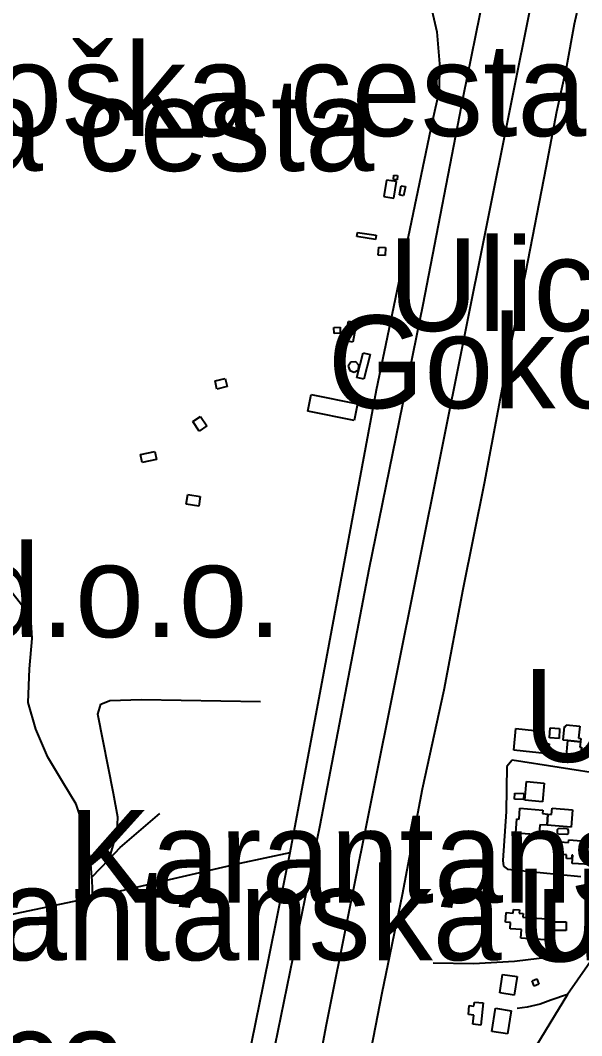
# Model space of a CAD drawing. Extents: x -8864 to 13231, y -7697 to 8949.
# Drawn here: x 914 to 1289, y 4374 to 5053 of the extents above; entities that cross this region are included whole.
import ezdxf

# ---------------------------------------------------------------- set-up
doc = ezdxf.new("R2010")
doc.units = 0
for name, color, linetype in [('OSM_BUILDING_ALLOTMENT_HOUSE', 9, 'CONTINUOUS'), ('OSM_BUILDING_BARN', 9, 'CONTINUOUS'), ('OSM_BUILDING_COMMERCIAL', 9, 'CONTINUOUS'), ('OSM_BUILDING_GARAGE', 9, 'CONTINUOUS'), ('OSM_BUILDING_HOUSE', 9, 'CONTINUOUS'), ('OSM_BUILDING_YES', 9, 'CONTINUOUS'), ('OSM_HIGHWAY_PATH', 8, 'CONTINUOUS'), ('OSM_HIGHWAY_RESIDENTIAL', 8, 'CONTINUOUS'), ('OSM_HIGHWAY_SERVICE', 8, 'CONTINUOUS'), ('OSM_HIGHWAY_UNCLASSIFIED', 8, 'CONTINUOUS'), ('OSM_LABELS', 8, 'CONTINUOUS'), ('OSM_LEISURE_SWIMMING_POOL', 3, 'CONTINUOUS'), ('OSM_WATERWAY_CANAL', 4, 'CONTINUOUS')]:
    doc.layers.add(name, color=color, linetype=linetype)

msp = doc.modelspace()

# ---------------------------------------------------------------- linework, layer by layer
at = {"layer": 'OSM_BUILDING_ALLOTMENT_HOUSE'}
for p, q in [((1255.911317, 4410.557885), (1259.150215, 4411.847746)), ((1257.327856, 4407.010767), (1255.911317, 4410.557885)), ((1260.559097, 4408.289508), (1257.327856, 4407.010767)), ((1259.150215, 4411.847746), (1260.559097, 4408.289508))]:
    msp.add_line(p, q, dxfattribs=at)
at = {"layer": 'OSM_BUILDING_BARN'}
for p, q in [((1265.980231, 4514.669695), (1266.562161, 4522.119755)), ((1266.562161, 4522.119755), (1268.966449, 4521.930723)), ((1268.966449, 4521.930723), (1269.288041, 4526.011577)), ((1269.288041, 4526.011577), (1282.971045, 4524.944106)), ((1282.971045, 4524.944106), (1282.067522, 4513.402073)), ((1282.067522, 4513.402073), (1265.980231, 4514.669695))]:
    msp.add_line(p, q, dxfattribs=at)
at = {"layer": 'OSM_BUILDING_COMMERCIAL'}
for p, q in [((1106.018498, 4791.567301), (1108.315589, 4802.742391)), ((1108.315589, 4802.742391), (1139.364597, 4796.359802)), ((1139.364597, 4796.359802), (1137.067506, 4785.184712)), ((1137.067506, 4785.184712), (1106.018498, 4791.567301))]:
    msp.add_line(p, q, dxfattribs=at)
at = {"layer": 'OSM_BUILDING_GARAGE'}
for p, q in [((1267.657107, 4573.047031), (1267.9787, 4579.718727)), ((1267.9787, 4579.718727), (1274.349298, 4579.407381)), ((1274.349298, 4579.407381), (1274.020048, 4572.735685)), ((1274.020048, 4572.735685), (1267.657107, 4573.047031))]:
    msp.add_line(p, q, dxfattribs=at)
at = {"layer": 'OSM_BUILDING_HOUSE'}
for p, q in [((1243.683138, 4564.807487), (1245.153276, 4579.229469)), ((1245.153276, 4579.229469), (1263.889879, 4577.316916)), ((1263.889879, 4577.316916), (1263.093554, 4569.466555)), ((1276.730615, 4571.590378), (1277.649451, 4580.730601)), ((1277.649451, 4580.730601), (1278.514689, 4580.641645)), ((1278.514689, 4580.641645), (1278.6372, 4581.864789)), ((1278.6372, 4581.864789), (1287.871504, 4580.941871)), ((1287.871504, 4580.941871), (1287.059866, 4572.824641)), ((1263.093554, 4569.466555), (1267.358485, 4569.044014)), ((1279.892943, 4571.267912), (1276.730615, 4571.590378)), ((1278.6372, 4558.747364), (1279.892943, 4571.267912)), ((1279.892943, 4571.267912), (1288.246696, 4570.43395)), ((1288.246696, 4570.43395), (1279.892943, 4571.267912)), ((1287.059866, 4572.824641), (1288.468748, 4572.680088)), ((1288.246696, 4570.43395), (1287.894475, 4566.909071)), ((1288.468748, 4572.680088), (1288.246696, 4570.43395)), ((1266.677015, 4562.427916), (1243.683138, 4564.807487)), ((1267.358485, 4569.044014), (1266.677015, 4562.427916)), ((1287.894475, 4566.909071), (1289.043021, 4566.797876)), ((1289.043021, 4566.797876), (1288.139498, 4557.802207)), ((1288.139498, 4557.802207), (1278.6372, 4558.747364)), ((1251.148683, 4531.404531), (1252.2666, 4543.936199)), ((1252.2666, 4543.936199), (1263.951134, 4542.890967)), ((1263.951134, 4542.890967), (1262.82556, 4530.359299)), ((1262.82556, 4530.359299), (1251.148683, 4531.404531)), ((1247.243629, 4518.772787), (1247.810244, 4526.022697)), ((1247.810244, 4526.022697), (1263.139496, 4524.821791)), ((1263.139496, 4524.821791), (1262.948071, 4522.408862)), ((1262.948071, 4522.408862), (1266.562161, 4522.119755)), ((1266.562161, 4522.119755), (1265.980231, 4514.669695)), ((1245.015451, 4509.410175), (1245.758177, 4518.883982)), ((1245.758177, 4518.883982), (1247.243629, 4518.772787)), ((1261.148684, 4514.969921), (1260.620353, 4508.18703)), ((1265.980231, 4514.669695), (1261.148684, 4514.969921)), ((1260.620353, 4508.18703), (1245.015451, 4509.410175)), ((1274.157874, 4495.121627), (1274.64792, 4503.472366)), ((1274.64792, 4503.472366), (1280.360018, 4503.138781)), ((1280.360018, 4503.138781), (1280.459559, 4504.851183)), ((1280.459559, 4504.851183), (1288.997079, 4504.339686)), ((1288.997079, 4504.339686), (1288.882224, 4502.393775)), ((1288.882224, 4502.393775), (1291.309483, 4502.249221)), ((1278.974107, 4494.843639), (1274.157874, 4495.121627)), ((1278.836281, 4492.508546), (1278.974107, 4494.843639)), ((1282.488655, 4494.632369), (1282.358487, 4492.297275)), ((1283.139498, 4494.59901), (1282.488655, 4494.632369)), ((1282.810248, 4489.117101), (1283.139498, 4494.59901)), ((1282.358487, 4492.297275), (1278.836281, 4492.508546)), ((1295.176253, 4488.383214), (1282.810248, 4489.117101)), ((1254.71683, 4438.72356), (1255.574411, 4452.811957)), ((1255.574411, 4452.811957), (1266.026173, 4452.167026)), ((1266.026173, 4452.167026), (1265.168592, 4438.089749)), ((1265.168592, 4438.089749), (1254.71683, 4438.72356)), ((1234.311009, 4402.55185), (1236.232908, 4414.950084)), ((1236.232908, 4414.950084), (1245.896002, 4413.448953)), ((1245.896002, 4413.448953), (1243.98176, 4401.061838)), ((1243.98176, 4401.061838), (1234.311009, 4402.55185)), ((1229.004729, 4376.754627), (1231.454959, 4392.299678)), ((1231.454959, 4392.299678), (1241.876094, 4390.665112)), ((1241.876094, 4390.665112), (1239.425864, 4375.120062)), ((1239.425864, 4375.120062), (1229.004729, 4376.754627))]:
    msp.add_line(p, q, dxfattribs=at)
at = {"layer": 'OSM_BUILDING_YES'}
for p, q in [((1158.675472, 4946.072652), (1156.86077, 4935.042115)), ((1165.344692, 4944.982941), (1158.675472, 4946.072652)), ((1163.292624, 4946.484073), (1163.514676, 4949.241707)), ((1165.704569, 4946.295041), (1163.292624, 4946.484073)), ((1163.514676, 4949.241707), (1165.926621, 4949.041556)), ((1163.52999, 4933.952405), (1165.344692, 4944.982941)), ((1165.926621, 4949.041556), (1165.704569, 4946.295041)), ((1167.274248, 4936.065108), (1168.522334, 4942.258666)), ((1170.069041, 4935.509134), (1167.274248, 4936.065108)), ((1168.522334, 4942.258666), (1171.30947, 4941.702691)), ((1171.30947, 4941.702691), (1170.069041, 4935.509134)), ((1156.86077, 4935.042115), (1163.52999, 4933.952405)), ((1138.85158, 4908.321974), (1139.28037, 4911.04625)), ((1139.28037, 4911.04625), (1151.70763, 4909.100338)), ((1151.70763, 4909.100338), (1151.27884, 4906.376063)), ((1151.27884, 4906.376063), (1138.85158, 4908.321974)), ((1153.078228, 4895.92374), (1153.438105, 4901.227738)), ((1157.672409, 4895.612394), (1153.078228, 4895.92374)), ((1153.438105, 4901.227738), (1158.032287, 4900.916392)), ((1158.032287, 4900.916392), (1157.672409, 4895.612394)), ((1123.461073, 4847.48723), (1127.572865, 4847.598425)), ((1123.575927, 4843.517571), (1123.461073, 4847.48723)), ((1127.572865, 4847.598425), (1127.68772, 4843.628766)), ((1130.850048, 4838.747308), (1133.338563, 4851.768234)), ((1133.338563, 4851.768234), (1138.629528, 4850.75636)), ((1138.629528, 4850.75636), (1136.141013, 4837.746554)), ((1127.68772, 4843.628766), (1123.575927, 4843.517571)), ((1136.141013, 4837.746554), (1130.850048, 4838.747308)), ((1138.797981, 4814.073154), (1143.047599, 4830.563362)), ((1143.047599, 4830.563362), (1147.703036, 4829.362457)), ((1147.703036, 4829.362457), (1143.453418, 4812.883368)), ((1134.869956, 4824.303087), (1133.11651, 4821.645529)), ((1133.11651, 4821.645529), (1134.104259, 4818.621027)), ((1138.047598, 4824.592194), (1134.869956, 4824.303087)), ((1140.252805, 4822.290459), (1138.047598, 4824.592194)), ((1139.824015, 4819.132523), (1140.252805, 4822.290459)), ((1134.104259, 4818.621027), (1137.090477, 4817.497958)), ((1137.090477, 4817.497958), (1139.824015, 4819.132523)), ((1143.453418, 4812.883368), (1138.797981, 4814.073154)), ((1044.02768, 4811.74918), (1050.804097, 4813.383746)), ((1045.352335, 4806.27839), (1044.02768, 4811.74918)), ((1052.128753, 4807.924075), (1045.352335, 4806.27839)), ((1050.804097, 4813.383746), (1052.128753, 4807.924075)), ((1029.127219, 4784.528662), (1034.265045, 4788.009063)), ((1034.265045, 4788.009063), (1038.598889, 4781.637594)), ((1033.461063, 4778.157193), (1029.127219, 4784.528662)), ((1038.598889, 4781.637594), (1033.461063, 4778.157193)), ((994.288011, 4762.534306), (1003.736711, 4764.591412)), ((995.444214, 4757.230308), (994.288011, 4762.534306)), ((1004.892913, 4759.287414), (995.444214, 4757.230308)), ((1003.736711, 4764.591412), (1004.892913, 4759.287414)), ((1024.816345, 4729.298142), (1025.819408, 4735.780806)), ((1025.819408, 4735.780806), (1034.142533, 4734.502065)), ((1034.142533, 4734.502065), (1033.147127, 4728.008281)), ((1033.147127, 4728.008281), (1024.816345, 4729.298142)), ((1244.173184, 4532.127298), (1244.402893, 4536.208152)), ((1244.402893, 4536.208152), (1250.474869, 4535.863448)), ((1250.474869, 4535.863448), (1250.24516, 4531.793713)), ((1250.24516, 4531.793713), (1244.173184, 4532.127298)), ((1238.200749, 4449.798574), (1238.591254, 4456.203402)), ((1238.591254, 4456.203402), (1243.338575, 4455.914295)), ((1243.338575, 4455.914295), (1243.491714, 4458.327225)), ((1243.491714, 4458.327225), (1247.503966, 4458.082596)), ((1247.503966, 4458.082596), (1247.358483, 4455.803101)), ((1247.358483, 4455.803101), (1249.89294, 4455.647428)), ((1249.89294, 4455.647428), (1249.7398, 4453.167781)), ((1241.585129, 4449.598424), (1238.200749, 4449.798574)), ((1241.324792, 4445.361897), (1241.585129, 4449.598424)), ((1249.7398, 4453.167781), (1255.574411, 4452.811957)), ((1255.574411, 4452.811957), (1254.71683, 4438.72356)), ((1270.650982, 4450.176637), (1278.759712, 4450.176637)), ((1270.650982, 4444.216589), (1270.650982, 4450.176637)), ((1278.759712, 4450.176637), (1278.759712, 4444.216589)), ((1248.828621, 4444.894878), (1241.324792, 4445.361897)), ((1248.476401, 4439.101623), (1248.828621, 4444.894878)), ((1278.759712, 4444.216589), (1270.650982, 4444.216589)), ((1254.71683, 4438.72356), (1248.476401, 4439.101623)), ((1213.338571, 4388.174346), (1213.951129, 4394.034319)), ((1213.951129, 4394.034319), (1217.082829, 4393.711853)), ((1217.082829, 4393.711853), (1217.366137, 4396.42501)), ((1217.366137, 4396.42501), (1223.200747, 4395.824557)), ((1223.200747, 4395.824557), (1221.654039, 4381.013393)), ((1217.075172, 4387.774044), (1213.338571, 4388.174346)), ((1216.42433, 4381.558248), (1217.075172, 4387.774044)), ((1221.654039, 4381.013393), (1216.42433, 4381.558248))]:
    msp.add_line(p, q, dxfattribs=at)
at = {"layer": 'OSM_HIGHWAY_PATH'}
for p, q in [((1224.724484, 5075.247798), (1209.83168, 5002.092656)), ((1288.376864, 5069.576857), (1284.050677, 5050.173342)), ((1284.050677, 5050.173342), (1279.04302, 5022.029906)), ((1279.04302, 5022.029906), (1272.258945, 4991.573616)), ((1209.83168, 5002.092656), (1182.932749, 4862.554142)), ((1272.258945, 4991.573616), (1265.046081, 4954.301076)), ((1265.046081, 4954.301076), (1251.562159, 4884.337228)), ((1251.562159, 4884.337228), (1237.940412, 4817.787065)), ((1182.932749, 4862.554142), (1146.914368, 4685.754209)), ((1237.940412, 4817.787065), (1223.866903, 4743.130791)), ((1223.866903, 4743.130791), (1209.571343, 4672.299623)), ((1146.914368, 4685.754209), (1114.012374, 4514.447305)), ((1209.571343, 4672.299623), (1196.868432, 4604.937736)), ((1196.868432, 4604.937736), (1182.542243, 4538.810113)), ((1182.542243, 4538.810113), (1169.157862, 4468.067901)), ((1114.012374, 4514.447305), (1073.361527, 4315.497342)), ((1169.157862, 4468.067901), (1155.490173, 4402.385058)), ((1155.490173, 4402.385058), (1124.372252, 4243.153923))]:
    msp.add_line(p, q, dxfattribs=at)
at = {"layer": 'OSM_HIGHWAY_RESIDENTIAL'}
for p, q in [((1242.580535, 4558.202508), (1239.020044, 4553.865906)), ((1318.706117, 4546.371368), (1242.580535, 4558.202508)), ((1239.020044, 4553.865906), (1238.713766, 4523.743201)), ((1238.713766, 4523.743201), (1236.470274, 4491.029653)), ((1093.935802, 4496.289173), (1060.681587, 4489.039264)), ((1093.935802, 4496.289173), (1076.15632, 4407.933685)), ((1060.681587, 4489.039264), (1052.044526, 4487.037755)), ((1236.470274, 4491.029653), (1236.914378, 4487.215667)), ((1052.044526, 4487.037755), (962.289539, 4466.299902)), ((1236.914378, 4487.215667), (1239.533061, 4485.314234)), ((1239.533061, 4485.314234), (1261.409021, 4482.956902)), ((1261.409021, 4482.956902), (1288.61423, 4480.36606)), ((962.289539, 4466.299902), (813.820916, 4434.99853)), ((1275.275791, 4427.415036), (1244.088958, 4423.456496)), ((1290.980234, 4428.571463), (1275.275791, 4427.415036)), ((1299.571353, 4430.206028), (1279.579007, 4401.46214)), ((1216.860777, 4422.044321), (1189.908247, 4422.477981)), ((1244.088958, 4423.456496), (1216.860777, 4422.044321)), ((1076.15632, 4407.933685), (1064.196135, 4348.944776)), ((1279.579007, 4401.46214), (1222.833212, 4308.625496))]:
    msp.add_line(p, q, dxfattribs=at)
at = {"layer": 'OSM_HIGHWAY_SERVICE'}
for p, q in [((919.663194, 4655.842774), (902.611125, 4677.39235)), ((921.125675, 4650.472059), (919.663194, 4655.842774)), ((921.922, 4639.430402), (921.125675, 4650.472059)), ((920.099642, 4619.270762), (921.922, 4639.430402)), ((919.073608, 4596.698192), (920.099642, 4619.270762)), ((924.379887, 4578.884765), (919.073608, 4596.698192)), ((967.649417, 4595.675199), (973.683109, 4597.965814)), ((973.683109, 4597.965814), (994.931197, 4598.788657)), ((994.931197, 4598.788657), (1074.479444, 4597.343123)), ((965.77346, 4589.014623), (967.649417, 4595.675199)), ((976.186937, 4535.952404), (965.77346, 4589.014623)), ((932.396733, 4560.215137), (924.379887, 4578.884765)), ((942.251252, 4543.380225), (932.396733, 4560.215137)), ((951.286475, 4528.813689), (942.251252, 4543.380225)), ((979.104242, 4520.140485), (976.186937, 4535.952404)), ((957.894439, 4508.865319), (951.286475, 4528.813689)), ((980.673921, 4499.769574), (1007.19766, 4522.408862)), ((978.683109, 4510.355332), (979.104242, 4520.140485)), ((960.972541, 4488.550006), (957.894439, 4508.865319)), ((973.193063, 4491.919213), (978.683109, 4510.355332)), ((973.193063, 4491.919213), (980.673921, 4499.769574)), ((961.799493, 4479.943519), (960.972541, 4488.550006)), ((961.799493, 4479.943519), (973.193063, 4491.919213)), ((961.998574, 4477.875293), (961.799493, 4479.943519)), ((962.289539, 4466.299902), (961.998574, 4477.875293)), ((1279.579007, 4401.46214), (1268.392176, 4397.681512)), ((1252.572879, 4392.966847), (1246.0032, 4392.144005)), ((1261.409021, 4395.012834), (1252.572879, 4392.966847)), ((1268.392176, 4397.681512), (1261.409021, 4395.012834))]:
    msp.add_line(p, q, dxfattribs=at)
at = {"layer": 'OSM_HIGHWAY_UNCLASSIFIED'}
for p, q in [((1188.859242, 5059.691628), (1192.343163, 5045.247407)), ((1192.343163, 5045.247407), (1194.127237, 5023.731188)), ((1194.127237, 5023.731188), (1193.951127, 5005.784327)), ((1193.951127, 5005.784327), (1189.257405, 4984.946398)), ((1189.257405, 4984.946398), (1151.738258, 4805.455547)), ((1151.738258, 4805.455547), (1116.638714, 4616.279619)), ((1116.638714, 4616.279619), (1093.935802, 4496.289173))]:
    msp.add_line(p, q, dxfattribs=at)
at = {"layer": 'OSM_LEISURE_SWIMMING_POOL'}
for p, q in [((1272.909788, 4509.432414), (1273.009328, 4511.734149)), ((1273.629543, 4508.665169), (1272.909788, 4509.432414)), ((1273.009328, 4511.734149), (1273.775025, 4512.657066)), ((1279.173188, 4508.453898), (1273.629543, 4508.665169)), ((1273.775025, 4512.657066), (1279.31867, 4512.445796)), ((1280.046082, 4509.221143), (1279.173188, 4508.453898)), ((1279.31867, 4512.445796), (1280.145623, 4511.433922)), ((1280.145623, 4511.433922), (1280.046082, 4509.221143))]:
    msp.add_line(p, q, dxfattribs=at)
at = {"layer": 'OSM_WATERWAY_CANAL'}
for p, q in [((1306.393712, 5318.831404), (1118.277305, 4381.269141)), ((1118.277305, 4381.269141), (1091.592769, 4235.948492))]:
    msp.add_line(p, q, dxfattribs=at)

# ---------------------------------------------------------------- texts
at = {"layer": 'OSM_LABELS'}
for s, p in [('Dogoška cesta', (743.50447, 4975.445632)), ('Dogoška cesta', (601.623343, 4952.132775)), ('Ulica Anice Černejeve', (1160.032043, 4845.13285)), ('Gokop d.o.o.', (1119.356938, 4793.484302)), ('ELES d.o.o.', (646.073323, 4640.43301)), ('Ulica Kirbiševih', (1250.133587, 4557.028643)), ('Karantanska ulica', (945.923866, 4462.849556)), ('Karantanska ulica', (769.814773, 4424.433449)), ('Ulica Kirbiševih', (1244.936388, 4423.564061)), ('Karantanska ulica', (326.201041, 4328.837355))]:
    msp.add_text(s, height=62.042552, dxfattribs=at).set_placement(p)

doc.saveas('drawing.dxf')
